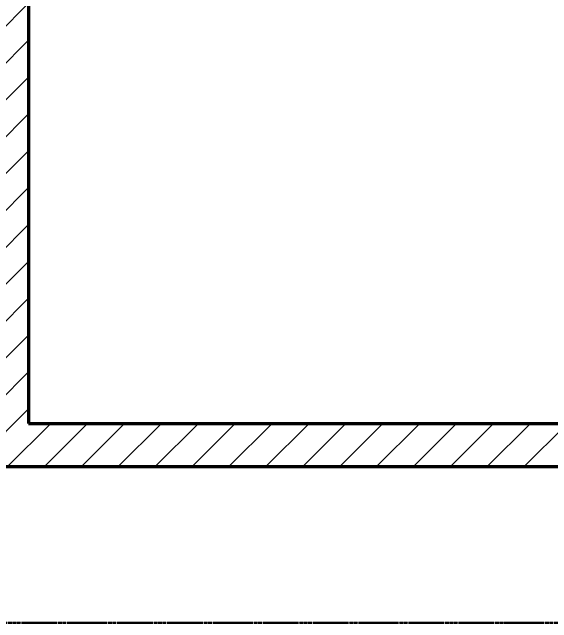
# Model space of a CAD drawing. Header units: millimetres. Extents: x -920231 to -841213, y -17301 to 22361.
# Drawn here: x -880432 to -877951, y -1588 to 1222 of the extents above; entities that cross this region are included whole.
import ezdxf

# ---------------------------------------------------------------- set-up
doc = ezdxf.new("R2010")
doc.units = ezdxf.units.MM
doc.linetypes.add('DPA_Grid _ Level 100', pattern=[10, 5.5, -1.6, 1.3, -1.6])
for name, color, linetype, lineweight in [('A-WALL', 5, 'Continuous', 35), ('A-WALL-PATT', 1, 'Continuous', 35), ('G-ANNO-SECL', 3, 'Continuous', 9)]:
    doc.layers.add(name, color=color, linetype=linetype, lineweight=lineweight)
pattern_1 = [(45, (0, 0), (-84.852814, 84.852814), [])]

msp = doc.modelspace()

# ---------------------------------------------------------------- hatches: boundary and pattern name
at = {"layer": 'A-WALL-PATT', "lineweight": 9}
h = msp.add_hatch(dxfattribs=at)
h.set_pattern_fill('FP_2', color=256, style=0, pattern_type=2)
h.set_pattern_definition(pattern_1)
h.paths.add_polyline_path([(-880357.4, -670.8), (-880357.4, 3079), (-880557.4, 3079), (-880557.4, -670.8)])
h = msp.add_hatch(dxfattribs=at)
h.set_pattern_fill('FP_2', color=256, style=0, pattern_type=2)
h.set_pattern_definition(pattern_1)
h.paths.add_polyline_path([(-875002.2, -870.8), (-874987.4, -870.8), (-874787.4, -670.8), (-894077.4, -670.8), (-894077.4, -870.8), (-876151.5, -870.8)])

# ---------------------------------------------------------------- linework, layer by layer
at = {"layer": 'A-WALL', "color": 7, "lineweight": 70}
for p, q in [((-880357.4, 3079), (-880357.4, -670.8)), ((-880357.4, -670.8), (-874787.4, -670.8)), ((-874987.4, -870.8), (-894077.4, -870.8))]:
    msp.add_line(p, q, dxfattribs=at)
at = {"layer": 'G-ANNO-SECL', "linetype": 'DPA_Grid _ Level 100', "lineweight": 50}
msp.add_line((-918400.4, -1588.3), (-844562.2, -1588.3), dxfattribs=at)

doc.saveas('drawing.dxf')
